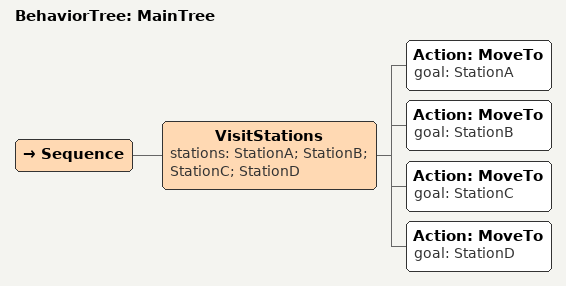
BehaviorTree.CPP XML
<root main_tree_to_execute="MainTree">
    <BehaviorTree ID="MainTree">
        <Sequence>
            <VisitStations
                stations="StationA; StationB; StationC; StationD"
            >
                <Action ID="MoveTo" goal="StationA" />
                <Action ID="MoveTo" goal="StationB" />
                <Action ID="MoveTo" goal="StationC" />
                <Action ID="MoveTo" goal="StationD" />
            </VisitStations>
        </Sequence>
    </BehaviorTree>
</root>
